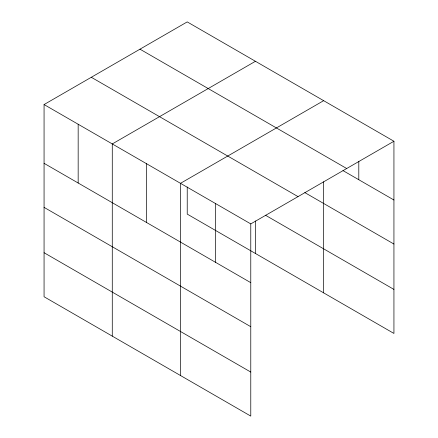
<?xml version="1.0" encoding="UTF-8"?>
<svg xmlns="http://www.w3.org/2000/svg" width="438" height="438" viewBox="0 0 438 438"><rect width="100%" height="100%" fill="white"/><g stroke="black" fill="none" stroke-linecap="round" stroke-linejoin="round"><path stroke-width="0.66" d="M323.655 181.792L323.655 292.869M44.063 104.556L250.777 223.9L250.777 416.1L44.063 296.75L44.063 104.556L187.223 21.9L393.937 141.25L393.937 333.444L187.223 214.1L187.223 187.004M255.442 61.287L112.276 143.938L112.276 336.138M323.655 100.669L180.494 183.325L180.494 375.525M250.777 223.9L393.937 141.25M139.979 49.176L346.693 168.52M342.981 170.596L393.937 200.013M304.837 192.605L393.937 244.048M91.307 77.28L298.021 196.624M265.439 215.222L393.937 289.414M44.063 163.319L250.777 282.669M44.063 207.355L250.777 326.699M44.063 252.721L250.777 372.065M358.799 161.277L358.799 179.722M255.442 220.966L255.442 253.482M215.638 203.61L215.638 262.378M146.385 163.631L146.385 222.394M78.167 124.244L78.167 183.013"/></g></svg>
